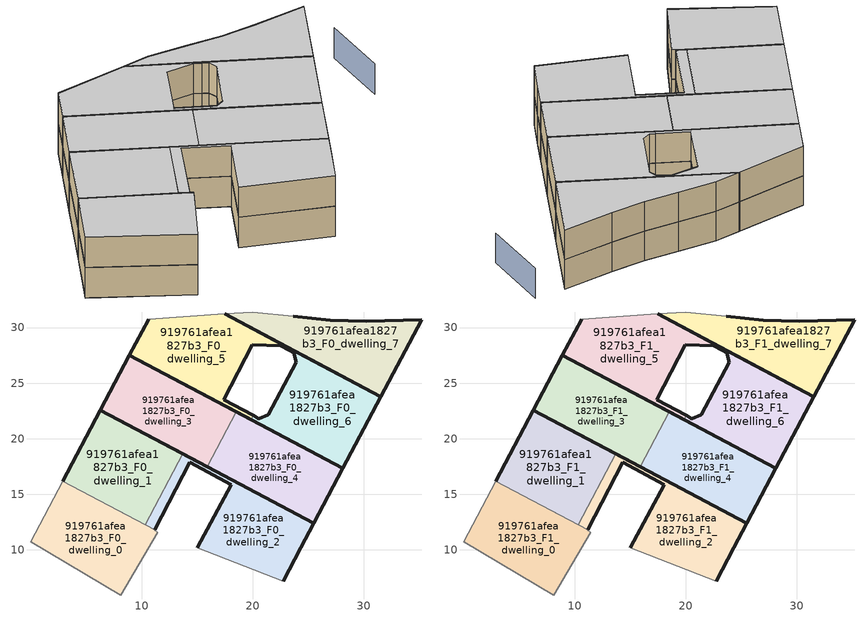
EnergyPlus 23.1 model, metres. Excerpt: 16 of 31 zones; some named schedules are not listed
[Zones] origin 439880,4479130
919761afea1827b3_F0_dwelling_0
 floor ground (EU_floor_Construction): 8.11,5.93 11.43,11.57 11.15,11.76 11.16,11.79 2.9,16.16 0.03,10.74 z0
 wall adiabatic (EU_wall_Construction): 0.03,10.74 2.9,16.16 11.16,11.79 11.15,11.76 11.43,11.57 8.11,5.93 0.03,10.74 z0:3
919761afea1827b3_F0_dwelling_1
 floor ground (EU_floor_Construction): 10.31,12.24 13.7,18.64 6.28,22.57 2.9,16.16 z0
 wall outside (EU_wall_Construction): 2.9,16.16 6.28,22.57 13.7,18.64 z0:3
 wall to 919761afea1827b3_F0_dwelling_2 (EU_wall_Construction): 13.7,18.64 10.31,12.24 z0:3
 wall adiabatic (EU_wall_Construction): 10.31,12.24 2.9,16.16 z0:3
919761afea1827b3_F0_dwelling_2
 floor ground (EU_floor_Construction): 22.72,7.19 24.3,10.17 25.49,12.4 13.7,18.64 10.31,12.24 11.16,11.79 14.34,17.88 18.06,15.88 15.02,10.17 z0
 wall outside (EU_wall_Construction): 13.7,18.64 25.49,12.4 24.3,10.17 22.72,7.19 / 15.02,10.17 18.06,15.88 14.34,17.88 11.16,11.79 z0:3
 wall adiabatic (EU_wall_Construction): 11.16,11.79 10.31,12.24 / 22.72,7.19 15.02,10.17 z0:3
919761afea1827b3_F0_dwelling_3
 floor ground (EU_floor_Construction): 15.89,17.49 18.5,22.43 8.9,27.51 6.28,22.57 z0
 wall outside (EU_wall_Construction): 15.89,17.49 6.28,22.57 8.9,27.51 18.5,22.43 z0:3
 wall to 919761afea1827b3_F0_dwelling_4 (EU_wall_Construction): 18.5,22.43 15.89,17.49 z0:3
919761afea1827b3_F0_dwelling_4
 floor ground (EU_floor_Construction): 25.49,12.4 28.11,17.34 18.5,22.43 15.89,17.49 z0
 wall outside (EU_wall_Construction): 18.5,22.43 28.11,17.34 25.49,12.4 15.89,17.49 z0:3
919761afea1827b3_F0_dwelling_5
 floor ground (EU_floor_Construction): 20.05,22.09 17.37,23.51 19.97,28.45 22.53,28.35 23.18,28.01 23.26,28.16 17.47,31.23 10.62,30.77 8.9,27.51 19.85,21.71 z0
 wall outside (EU_wall_Construction): 17.47,31.23 23.26,28.16 / 23.18,28.01 22.53,28.35 19.97,28.45 17.37,23.51 20.05,22.09 / 19.85,21.71 8.9,27.51 10.62,30.77 z0:3
 wall adiabatic (EU_wall_Construction): 10.62,30.77 17.47,31.23 z0:3
 wall to 919761afea1827b3_F0_dwelling_6 (EU_wall_Construction): 23.26,28.16 23.18,28.01 / 20.05,22.09 19.85,21.71 z0:3
919761afea1827b3_F0_dwelling_6
 floor ground (EU_floor_Construction): 28.11,17.34 31.52,23.79 23.26,28.16 23.18,28.01 23.69,27.73 23.9,26.88 21.39,22.17 20.56,21.82 20.05,22.09 19.85,21.71 z0
 wall outside (EU_wall_Construction): 20.05,22.09 20.56,21.82 21.39,22.17 23.9,26.88 23.69,27.73 23.18,28.01 / 23.26,28.16 31.52,23.79 28.11,17.34 19.85,21.71 z0:3
919761afea1827b3_F0_dwelling_7
 floor ground (EU_floor_Construction): 31.52,23.79 35.19,30.72 30.23,30.58 26.95,30.65 23.64,31.02 20.02,31.4 17.47,31.23 z0
 wall outside (EU_wall_Construction): 23.64,31.02 26.95,30.65 30.23,30.58 35.19,30.72 31.52,23.79 17.47,31.23 z0:3
 wall adiabatic (EU_wall_Construction): 17.47,31.23 20.02,31.4 23.64,31.02 z0:3
919761afea1827b3_F1_dwelling_0
 floor to 919761afea1827b3_F0_dwelling_0 (EU_floor_Construction): 8.11,5.93 11.43,11.57 11.15,11.76 11.16,11.79 2.9,16.16 0.03,10.74 z3
 wall adiabatic (EU_wall_Construction): 0.03,10.74 2.9,16.16 11.16,11.79 11.15,11.76 11.43,11.57 8.11,5.93 0.03,10.74 z3:6
 ceiling to 919761afea1827b3_F2_dwelling_0 (EU_floor_Construction): 11.16,11.79 11.15,11.76 11.43,11.57 8.11,5.93 0.03,10.74 2.9,16.16 z6
919761afea1827b3_F1_dwelling_1
 floor to 919761afea1827b3_F0_dwelling_1 (EU_floor_Construction): 10.31,12.24 13.7,18.64 6.28,22.57 2.9,16.16 z3
 wall outside (EU_wall_Construction): 2.9,16.16 6.28,22.57 13.7,18.64 z3:6
 wall to 919761afea1827b3_F1_dwelling_2 (EU_wall_Construction): 13.7,18.64 10.31,12.24 z3:6
 wall adiabatic (EU_wall_Construction): 10.31,12.24 2.9,16.16 z3:6
 ceiling to 919761afea1827b3_F2_dwelling_1 (EU_floor_Construction): 13.7,18.64 10.31,12.24 2.9,16.16 6.28,22.57 z6
919761afea1827b3_F1_dwelling_2
 floor to 919761afea1827b3_F0_dwelling_2 (EU_floor_Construction): 22.72,7.19 24.3,10.17 25.49,12.4 13.7,18.64 10.31,12.24 11.16,11.79 14.34,17.88 18.06,15.88 15.02,10.17 z3
 wall outside (EU_wall_Construction): 13.7,18.64 25.49,12.4 24.3,10.17 22.72,7.19 / 15.02,10.17 18.06,15.88 14.34,17.88 11.16,11.79 z3:6
 wall adiabatic (EU_wall_Construction): 11.16,11.79 10.31,12.24 / 22.72,7.19 15.02,10.17 z3:6
 ceiling to 919761afea1827b3_F2_dwelling_2 (EU_floor_Construction): 25.49,12.4 24.3,10.17 22.72,7.19 15.02,10.17 18.06,15.88 14.34,17.88 11.16,11.79 10.31,12.24 13.7,18.64 z6
919761afea1827b3_F1_dwelling_3
 floor to 919761afea1827b3_F0_dwelling_3 (EU_floor_Construction): 15.89,17.49 18.5,22.43 8.9,27.51 6.28,22.57 z3
 wall outside (EU_wall_Construction): 15.89,17.49 6.28,22.57 8.9,27.51 18.5,22.43 z3:6
 wall to 919761afea1827b3_F1_dwelling_4 (EU_wall_Construction): 18.5,22.43 15.89,17.49 z3:6
 ceiling to 919761afea1827b3_F2_dwelling_3 (EU_floor_Construction): 18.5,22.43 15.89,17.49 6.28,22.57 8.9,27.51 z6
919761afea1827b3_F1_dwelling_4
 floor to 919761afea1827b3_F0_dwelling_4 (EU_floor_Construction): 25.49,12.4 28.11,17.34 18.5,22.43 15.89,17.49 z3
 wall outside (EU_wall_Construction): 18.5,22.43 28.11,17.34 25.49,12.4 15.89,17.49 z3:6
 ceiling to 919761afea1827b3_F2_dwelling_4 (EU_floor_Construction): 28.11,17.34 25.49,12.4 15.89,17.49 18.5,22.43 z6
919761afea1827b3_F1_dwelling_5
 floor to 919761afea1827b3_F0_dwelling_5 (EU_floor_Construction): 20.05,22.09 17.37,23.51 19.97,28.45 22.53,28.35 23.18,28.01 23.26,28.16 17.47,31.23 10.62,30.77 8.9,27.51 19.85,21.71 z3
 wall outside (EU_wall_Construction): 17.47,31.23 23.26,28.16 / 23.18,28.01 22.53,28.35 19.97,28.45 17.37,23.51 20.05,22.09 / 19.85,21.71 8.9,27.51 10.62,30.77 z3:6
 wall adiabatic (EU_wall_Construction): 10.62,30.77 17.47,31.23 z3:6
 wall to 919761afea1827b3_F1_dwelling_6 (EU_wall_Construction): 23.26,28.16 23.18,28.01 / 20.05,22.09 19.85,21.71 z3:6
 ceiling to 919761afea1827b3_F2_dwelling_5 (EU_floor_Construction): 22.53,28.35 19.97,28.45 17.37,23.51 20.05,22.09 19.85,21.71 8.9,27.51 10.62,30.77 17.47,31.23 23.26,28.16 23.18,28.01 z6
919761afea1827b3_F1_dwelling_6
 floor to 919761afea1827b3_F0_dwelling_6 (EU_floor_Construction): 28.11,17.34 31.52,23.79 23.26,28.16 23.18,28.01 23.69,27.73 23.9,26.88 21.39,22.17 20.56,21.82 20.05,22.09 19.85,21.71 z3
 wall outside (EU_wall_Construction): 20.05,22.09 20.56,21.82 21.39,22.17 23.9,26.88 23.69,27.73 23.18,28.01 / 23.26,28.16 31.52,23.79 28.11,17.34 19.85,21.71 z3:6
 ceiling to 919761afea1827b3_F2_dwelling_6 (EU_floor_Construction): 31.52,23.79 28.11,17.34 19.85,21.71 20.05,22.09 20.56,21.82 21.39,22.17 23.9,26.88 23.69,27.73 23.18,28.01 23.26,28.16 z6
919761afea1827b3_F1_dwelling_7
 floor to 919761afea1827b3_F0_dwelling_7 (EU_floor_Construction): 31.52,23.79 35.19,30.72 30.23,30.58 26.95,30.65 23.64,31.02 20.02,31.4 17.47,31.23 z3
 wall outside (EU_wall_Construction): 23.64,31.02 26.95,30.65 30.23,30.58 35.19,30.72 31.52,23.79 17.47,31.23 z3:6
 wall adiabatic (EU_wall_Construction): 17.47,31.23 20.02,31.4 23.64,31.02 z3:6
 ceiling to 919761afea1827b3_F2_dwelling_7 (EU_floor_Construction): 35.19,30.72 31.52,23.79 17.47,31.23 20.02,31.4 23.64,31.02 26.95,30.65 30.23,30.58 z6
shading: 37.74,23.87 38.07,30.45 z0:3
[Building]
EU S2 Campaign: North Axis=0; Terrain=City; Solar Distribution=FullExterior
[Site:Location]
Madrid: Latitude=40.5; Longitude=-3.5; Time Zone=1; Elevation=609
[SizingPeriod:WeatherFileDays]
AnnualSizingPeriod: Begin Month=1; Begin Day of Month=1; End Month=12; End Day of Month=31; Day of Week for Start Day=Monday; Use Weather File Daylight Saving Period=No; Use Weather File Rain and Snow Indicators=No
[MATERIAL]
EU_InternalMass_Material: Roughness=MediumRough; Thickness=0.1; Conductivity=1; Density=1800; Specific Heat=900; Thermal Absorptance=0.9; Solar Absorptance=0.7; Visible Absorptance=0.7
[MATERIAL:NOMASS] Roughness=MediumRough; Thermal Absorptance=0.9; Solar Absorptance=0.7; Visible Absorptance=0.7
Name | Thermal Resistance
EU_wall_NoMass | 1.60022
EU_floor_NoMass | 0.470652
[CONSTRUCTION]
EU_wall_Construction: EU_wall_NoMass
EU_floor_Construction: EU_floor_NoMass
EU_InternalMass_Construction: EU_InternalMass_Material
[ZONE] Type=1; Multiplier=1; Ceiling Height=autocalculate; Floor Area=autocalculate; Part of Total Floor Area=Yes
Name | Volume
919761afea1827b3_F0_dwelling_0; 919761afea1827b3_F1_dwelling_0 | 182.312
919761afea1827b3_F0_dwelling_1; 919761afea1827b3_F1_dwelling_1 | 182.326
919761afea1827b3_F0_dwelling_2; 919761afea1827b3_F1_dwelling_2 | 182.335
919761afea1827b3_F0_dwelling_3; 919761afea1827b3_F1_dwelling_3 | 182.336
919761afea1827b3_F0_dwelling_4; 919761afea1827b3_F1_dwelling_4 | 182.361
919761afea1827b3_F0_dwelling_5; 919761afea1827b3_F1_dwelling_5 | 182.327
919761afea1827b3_F0_dwelling_6; 919761afea1827b3_F1_dwelling_6 | 182.33
919761afea1827b3_F0_dwelling_7; 919761afea1827b3_F1_dwelling_7 | 182.325
[INTERNALMASS] Construction=EU_InternalMass_Construction
Name | Zone or ZoneList | Surface Area
919761afea1827b3_F0_dwelling_0_EU_InternalMass | 919761afea1827b3_F0_dwelling_0 | 60.775
919761afea1827b3_F0_dwelling_1_EU_InternalMass | 919761afea1827b3_F0_dwelling_1 | 60.7752
919761afea1827b3_F0_dwelling_2_EU_InternalMass | 919761afea1827b3_F0_dwelling_2 | 60.7768
919761afea1827b3_F0_dwelling_3_EU_InternalMass | 919761afea1827b3_F0_dwelling_3 | 60.7801
919761afea1827b3_F0_dwelling_4_EU_InternalMass | 919761afea1827b3_F0_dwelling_4 | 60.7858
919761afea1827b3_F0_dwelling_5_EU_InternalMass | 919761afea1827b3_F0_dwelling_5 | 60.775
919761afea1827b3_F0_dwelling_6_EU_InternalMass | 919761afea1827b3_F0_dwelling_6 | 60.7771
919761afea1827b3_F0_dwelling_7_EU_InternalMass | 919761afea1827b3_F0_dwelling_7 | 60.775
919761afea1827b3_F1_dwelling_0_EU_InternalMass | 919761afea1827b3_F1_dwelling_0 | 60.775
919761afea1827b3_F1_dwelling_1_EU_InternalMass | 919761afea1827b3_F1_dwelling_1 | 60.7752
919761afea1827b3_F1_dwelling_2_EU_InternalMass | 919761afea1827b3_F1_dwelling_2 | 60.7768
919761afea1827b3_F1_dwelling_3_EU_InternalMass | 919761afea1827b3_F1_dwelling_3 | 60.7801
919761afea1827b3_F1_dwelling_4_EU_InternalMass | 919761afea1827b3_F1_dwelling_4 | 60.7858
919761afea1827b3_F1_dwelling_5_EU_InternalMass | 919761afea1827b3_F1_dwelling_5 | 60.775
919761afea1827b3_F1_dwelling_6_EU_InternalMass | 919761afea1827b3_F1_dwelling_6 | 60.7771
919761afea1827b3_F1_dwelling_7_EU_InternalMass | 919761afea1827b3_F1_dwelling_7 | 60.775
[OTHEREQUIPMENT] Fuel Type=Electricity; Design Level Calculation Method=Watts/Area; Power per Zone Floor Area=1; Fraction Latent=0; Fraction Radiant=0; Fraction Lost=0; Carbon Dioxide Generation Rate=0; EndUse Subcategory=EU_Step8_InternalGains
Name | Zone or ZoneList or Space or SpaceList | Schedule
EU_Step8_InternalGain_919761afea1827b3_F0_dwelling_0_f000 | 919761afea1827b3_F0_dwelling_0 | EU_Step8_GainSchedule_919761afea1827b3_F0_dwelling_0_f000
EU_Step8_InternalGain_919761afea1827b3_F0_dwelling_1_f000 | 919761afea1827b3_F0_dwelling_1 | EU_Step8_GainSchedule_919761afea1827b3_F0_dwelling_1_f000
EU_Step8_InternalGain_919761afea1827b3_F0_dwelling_2_f000 | 919761afea1827b3_F0_dwelling_2 | EU_Step8_GainSchedule_919761afea1827b3_F0_dwelling_2_f000
EU_Step8_InternalGain_919761afea1827b3_F0_dwelling_3_f000 | 919761afea1827b3_F0_dwelling_3 | EU_Step8_GainSchedule_919761afea1827b3_F0_dwelling_3_f000
EU_Step8_InternalGain_919761afea1827b3_F0_dwelling_4_f000 | 919761afea1827b3_F0_dwelling_4 | EU_Step8_GainSchedule_919761afea1827b3_F0_dwelling_4_f000
EU_Step8_InternalGain_919761afea1827b3_F0_dwelling_5_f000 | 919761afea1827b3_F0_dwelling_5 | EU_Step8_GainSchedule_919761afea1827b3_F0_dwelling_5_f000
EU_Step8_InternalGain_919761afea1827b3_F0_dwelling_6_f000 | 919761afea1827b3_F0_dwelling_6 | EU_Step8_GainSchedule_919761afea1827b3_F0_dwelling_6_f000
EU_Step8_InternalGain_919761afea1827b3_F0_dwelling_7_f000 | 919761afea1827b3_F0_dwelling_7 | EU_Step8_GainSchedule_919761afea1827b3_F0_dwelling_7_f000
EU_Step8_InternalGain_919761afea1827b3_F1_dwelling_0_f000 | 919761afea1827b3_F1_dwelling_0 | EU_Step8_GainSchedule_919761afea1827b3_F1_dwelling_0_f000
EU_Step8_InternalGain_919761afea1827b3_F1_dwelling_1_f000 | 919761afea1827b3_F1_dwelling_1 | EU_Step8_GainSchedule_919761afea1827b3_F1_dwelling_1_f000
EU_Step8_InternalGain_919761afea1827b3_F1_dwelling_2_f000 | 919761afea1827b3_F1_dwelling_2 | EU_Step8_GainSchedule_919761afea1827b3_F1_dwelling_2_f000
EU_Step8_InternalGain_919761afea1827b3_F1_dwelling_3_f000 | 919761afea1827b3_F1_dwelling_3 | EU_Step8_GainSchedule_919761afea1827b3_F1_dwelling_3_f000
EU_Step8_InternalGain_919761afea1827b3_F1_dwelling_4_f000 | 919761afea1827b3_F1_dwelling_4 | EU_Step8_GainSchedule_919761afea1827b3_F1_dwelling_4_f000
EU_Step8_InternalGain_919761afea1827b3_F1_dwelling_5_f000 | 919761afea1827b3_F1_dwelling_5 | EU_Step8_GainSchedule_919761afea1827b3_F1_dwelling_5_f000
EU_Step8_InternalGain_919761afea1827b3_F1_dwelling_6_f000 | 919761afea1827b3_F1_dwelling_6 | EU_Step8_GainSchedule_919761afea1827b3_F1_dwelling_6_f000
EU_Step8_InternalGain_919761afea1827b3_F1_dwelling_7_f000 | 919761afea1827b3_F1_dwelling_7 | EU_Step8_GainSchedule_919761afea1827b3_F1_dwelling_7_f000
[ZONEVENTILATION:DESIGNFLOWRATE] Schedule=EU_AlwaysOn; Design Flow Rate Calculation Method=AirChanges/Hour; Air Changes per Hour=0.480704; Ventilation Type=Natural; Fan Pressure Rise=0; Fan Total Efficiency=1; Constant Term Coefficient=1; Temperature Term Coefficient=0; Velocity Term Coefficient=0; Velocity Squared Term Coefficient=0; Minimum Indoor Temperature=-100; Maximum Indoor Temperature=100; Delta Temperature=-100; Minimum Outdoor Temperature=-100; Maximum Outdoor Temperature=100; Maximum Wind Speed=40
Name | Zone or ZoneList or Space or SpaceList
EU_ConstantAir_919761afea1827b3_F0_dwelling_0 | 919761afea1827b3_F0_dwelling_0
EU_ConstantAir_919761afea1827b3_F0_dwelling_1 | 919761afea1827b3_F0_dwelling_1
EU_ConstantAir_919761afea1827b3_F0_dwelling_2 | 919761afea1827b3_F0_dwelling_2
EU_ConstantAir_919761afea1827b3_F0_dwelling_3 | 919761afea1827b3_F0_dwelling_3
EU_ConstantAir_919761afea1827b3_F0_dwelling_4 | 919761afea1827b3_F0_dwelling_4
EU_ConstantAir_919761afea1827b3_F0_dwelling_5 | 919761afea1827b3_F0_dwelling_5
EU_ConstantAir_919761afea1827b3_F0_dwelling_6 | 919761afea1827b3_F0_dwelling_6
EU_ConstantAir_919761afea1827b3_F0_dwelling_7 | 919761afea1827b3_F0_dwelling_7
EU_ConstantAir_919761afea1827b3_F1_dwelling_0 | 919761afea1827b3_F1_dwelling_0
EU_ConstantAir_919761afea1827b3_F1_dwelling_1 | 919761afea1827b3_F1_dwelling_1
EU_ConstantAir_919761afea1827b3_F1_dwelling_2 | 919761afea1827b3_F1_dwelling_2
EU_ConstantAir_919761afea1827b3_F1_dwelling_3 | 919761afea1827b3_F1_dwelling_3
EU_ConstantAir_919761afea1827b3_F1_dwelling_4 | 919761afea1827b3_F1_dwelling_4
EU_ConstantAir_919761afea1827b3_F1_dwelling_5 | 919761afea1827b3_F1_dwelling_5
EU_ConstantAir_919761afea1827b3_F1_dwelling_6 | 919761afea1827b3_F1_dwelling_6
EU_ConstantAir_919761afea1827b3_F1_dwelling_7 | 919761afea1827b3_F1_dwelling_7
[HVACTEMPLATE:THERMOSTAT] Constant Heating Setpoint=20; Constant Cooling Setpoint=50
EU_HeatOnly_919761afea1827b3_F0_dwelling_0; EU_HeatOnly_919761afea1827b3_F0_dwelling_1; EU_HeatOnly_919761afea1827b3_F0_dwelling_2; EU_HeatOnly_919761afea1827b3_F0_dwelling_3; EU_HeatOnly_919761afea1827b3_F0_dwelling_4; EU_HeatOnly_919761afea1827b3_F0_dwelling_5; EU_HeatOnly_919761afea1827b3_F0_dwelling_6; EU_HeatOnly_919761afea1827b3_F0_dwelling_7; EU_HeatOnly_919761afea1827b3_F1_dwelling_0; EU_HeatOnly_919761afea1827b3_F1_dwelling_1; EU_HeatOnly_919761afea1827b3_F1_dwelling_2; EU_HeatOnly_919761afea1827b3_F1_dwelling_3; EU_HeatOnly_919761afea1827b3_F1_dwelling_4; EU_HeatOnly_919761afea1827b3_F1_dwelling_5; EU_HeatOnly_919761afea1827b3_F1_dwelling_6; EU_HeatOnly_919761afea1827b3_F1_dwelling_7; EU_HeatOnly_919761afea1827b3_F2_dwelling_0; EU_HeatOnly_919761afea1827b3_F2_dwelling_1; EU_HeatOnly_919761afea1827b3_F2_dwelling_2; EU_HeatOnly_919761afea1827b3_F2_dwelling_3; EU_HeatOnly_919761afea1827b3_F2_dwelling_4; EU_HeatOnly_919761afea1827b3_F2_dwelling_5; EU_HeatOnly_919761afea1827b3_F2_dwelling_6; EU_HeatOnly_919761afea1827b3_F2_dwelling_7; EU_HeatOnly_919761afea1827b3_F3_dwelling_0; EU_HeatOnly_919761afea1827b3_F3_dwelling_1; EU_HeatOnly_919761afea1827b3_F3_dwelling_2; EU_HeatOnly_919761afea1827b3_F3_dwelling_3; EU_HeatOnly_919761afea1827b3_F3_dwelling_4; EU_HeatOnly_919761afea1827b3_F3_dwelling_5; EU_HeatOnly_919761afea1827b3_F3_dwelling_6
[HVACTEMPLATE:ZONE:IDEALLOADSAIRSYSTEM] System Availability Schedule=EU_AlwaysOn; Maximum Heating Supply Air Temperature=50; Minimum Cooling Supply Air Temperature=13; Maximum Heating Supply Air Humidity Ratio=0.0156; Minimum Cooling Supply Air Humidity Ratio=0.0077; Heating Limit=NoLimit; Cooling Limit=NoLimit; Heating Availability Schedule=EU_AlwaysOn; Cooling Availability Schedule=EU_CoolingOff; Dehumidification Control Type=ConstantSensibleHeatRatio; Cooling Sensible Heat Ratio=0.7; Dehumidification Setpoint=60; Humidification Control Type=None; Humidification Setpoint=30; Outdoor Air Method=None; Outdoor Air Flow Rate per Person=0.00944; Outdoor Air Flow Rate per Zone Floor Area=0; Outdoor Air Flow Rate per Zone=0; Demand Controlled Ventilation Type=None; Outdoor Air Economizer Type=NoEconomizer; Heat Recovery Type=None; Sensible Heat Recovery Effectiveness=0.7; Latent Heat Recovery Effectiveness=0.65
Name | Template Thermostat
919761afea1827b3_F0_dwelling_0 | EU_HeatOnly_919761afea1827b3_F0_dwelling_0
919761afea1827b3_F0_dwelling_1 | EU_HeatOnly_919761afea1827b3_F0_dwelling_1
919761afea1827b3_F0_dwelling_2 | EU_HeatOnly_919761afea1827b3_F0_dwelling_2
919761afea1827b3_F0_dwelling_3 | EU_HeatOnly_919761afea1827b3_F0_dwelling_3
919761afea1827b3_F0_dwelling_4 | EU_HeatOnly_919761afea1827b3_F0_dwelling_4
919761afea1827b3_F0_dwelling_5 | EU_HeatOnly_919761afea1827b3_F0_dwelling_5
919761afea1827b3_F0_dwelling_6 | EU_HeatOnly_919761afea1827b3_F0_dwelling_6
919761afea1827b3_F0_dwelling_7 | EU_HeatOnly_919761afea1827b3_F0_dwelling_7
919761afea1827b3_F1_dwelling_0 | EU_HeatOnly_919761afea1827b3_F1_dwelling_0
919761afea1827b3_F1_dwelling_1 | EU_HeatOnly_919761afea1827b3_F1_dwelling_1
919761afea1827b3_F1_dwelling_2 | EU_HeatOnly_919761afea1827b3_F1_dwelling_2
919761afea1827b3_F1_dwelling_3 | EU_HeatOnly_919761afea1827b3_F1_dwelling_3
919761afea1827b3_F1_dwelling_4 | EU_HeatOnly_919761afea1827b3_F1_dwelling_4
919761afea1827b3_F1_dwelling_5 | EU_HeatOnly_919761afea1827b3_F1_dwelling_5
919761afea1827b3_F1_dwelling_6 | EU_HeatOnly_919761afea1827b3_F1_dwelling_6
919761afea1827b3_F1_dwelling_7 | EU_HeatOnly_919761afea1827b3_F1_dwelling_7
[SIZING:ZONE] Zone Cooling Design Supply Air Temperature Input Method=SupplyAirTemperature; Zone Cooling Design Supply Air Temperature=13; Zone Heating Design Supply Air Temperature Input Method=SupplyAirTemperature; Zone Heating Design Supply Air Temperature=50; Zone Cooling Design Supply Air Humidity Ratio=0.008; Zone Heating Design Supply Air Humidity Ratio=0.008; Cooling Design Air Flow Method=DesignDay; Cooling Design Air Flow Rate=0; Cooling Minimum Air Flow per Zone Floor Area=0.000762; Cooling Minimum Air Flow=0; Cooling Minimum Air Flow Fraction=0.2; Heating Design Air Flow Method=DesignDay; Heating Design Air Flow Rate=0; Heating Maximum Air Flow per Zone Floor Area=0.002032; Heating Maximum Air Flow=0.141576; Heating Maximum Air Flow Fraction=0.3; Account for Dedicated Outdoor Air System=No; Dedicated Outdoor Air System Control Strategy=NeutralSupplyAir; Dedicated Outdoor Air Low Setpoint Temperature for Design=autosize; Dedicated Outdoor Air High Setpoint Temperature for Design=autosize; Zone Load Sizing Method=Sensible Load Only No Latent Load; Zone Latent Cooling Design Supply Air Humidity Ratio Input Method=HumidityRatioDifference; Zone Cooling Design Supply Air Humidity Ratio Difference=0.005; Zone Latent Heating Design Supply Air Humidity Ratio Input Method=HumidityRatioDifference; Zone Humidification Design Supply Air Humidity Ratio Difference=0.005
919761afea1827b3_F0_dwelling_0; 919761afea1827b3_F0_dwelling_1; 919761afea1827b3_F0_dwelling_2; 919761afea1827b3_F0_dwelling_3; 919761afea1827b3_F0_dwelling_4; 919761afea1827b3_F0_dwelling_5; 919761afea1827b3_F0_dwelling_6; 919761afea1827b3_F0_dwelling_7; 919761afea1827b3_F1_dwelling_0; 919761afea1827b3_F1_dwelling_1; 919761afea1827b3_F1_dwelling_2; 919761afea1827b3_F1_dwelling_3; 919761afea1827b3_F1_dwelling_4; 919761afea1827b3_F1_dwelling_5; 919761afea1827b3_F1_dwelling_6; 919761afea1827b3_F1_dwelling_7
[SCHEDULE:FILE] Column Number=1; Rows to Skip at Top=0; Number of Hours of Data=8760; Column Separator=Comma; Interpolate to Timestep=No; Minutes per Item=60; Adjust Schedule for Daylight Savings=Yes
Name | File
EU_Step8_GainSchedule_919761afea1827b3_F0_dwelling_0_f000 | ../../schedules/919761afea1827b3/919761afea1827b3_F0_dwelling_0_f000_gain.csv
EU_Step8_GainSchedule_919761afea1827b3_F0_dwelling_1_f000 | ../../schedules/919761afea1827b3/919761afea1827b3_F0_dwelling_1_f000_gain.csv
